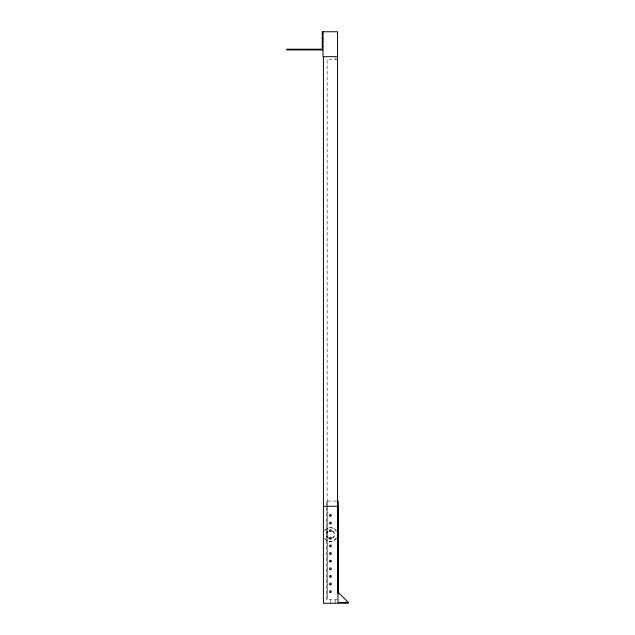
<?xml version="1.0" encoding="UTF-8"?>
<svg xmlns="http://www.w3.org/2000/svg" width="635" height="635" viewBox="0 0 635 635"><rect width="100%" height="100%" fill="white"/><g stroke="black" fill="none" stroke-linecap="round" stroke-linejoin="round"><path stroke-width="0.48" stroke-dasharray="3.17 2.38" d="M337.558 59.46L327.16 59.46L327.16 599.369M336.613 501.071L326.644 501.071L326.644 599.789L337.558 599.789M335.875 57.61L335.875 59.46M335.177 599.789L335.177 603.25M330.406 599.789L330.406 603.25M327.16 501.071L327.16 599.789M332.391 531.011A4.096 4.096 0 0 1 332.391 538.107M329.279 538.512A4.096 4.096 0 0 1 329.279 530.606M336.344 538.02A6.929 6.929 0 0 1 325.445 539.456M325.445 529.661A6.929 6.929 0 0 1 336.344 531.098M332.542 531.011A4.096 4.096 0 0 1 332.542 538.107M328.446 538.107A4.096 4.096 0 0 1 328.446 531.011M336.494 538.02A6.929 6.929 0 0 1 324.501 538.02M324.501 531.098A6.929 6.929 0 0 1 336.494 531.098"/><path stroke-width="0.95" d="M322.278 33.496L323.009 33.496M322.278 38.584L323.009 38.584M322.278 41.458L323.009 41.458M322.278 46.553L323.009 46.553M323.009 49.935L286.639 49.935L286.639 49.205L322.278 49.205L322.278 31.75L337.558 31.75L337.558 592.876M337.558 56.69L323.009 56.69L323.009 31.75M337.558 501.071L338.249 501.071L338.249 593.86M323.421 506.27L337.971 506.27L337.971 602.472L348.361 602.385L348.361 603.25L323.421 603.25L323.421 56.69M337.971 592.082L348.361 602.472M330.057 584.692A0.865 0.865 0 0 0 331.351 583.938A0.865 0.865 0 0 0 330.057 583.192A0.865 0.865 0 0 0 330.057 584.692M330.057 546.592A0.865 0.865 0 0 0 331.351 545.838A0.865 0.865 0 0 0 330.057 545.092A0.865 0.865 0 0 0 330.057 546.592M330.057 554.212A0.865 0.865 0 0 0 331.351 553.458A0.865 0.865 0 0 0 330.057 552.712A0.865 0.865 0 0 0 330.057 554.212M329.875 515.969A0.865 0.865 0 0 0 331.327 515.58A0.865 0.865 0 0 0 330.263 514.525A0.865 0.865 0 0 0 329.875 515.969M330.057 538.972A0.865 0.865 0 0 0 331.351 538.218A0.865 0.865 0 0 0 330.057 537.472A0.865 0.865 0 0 0 330.057 538.972M330.057 531.352A0.865 0.865 0 0 0 331.351 530.598A0.865 0.865 0 0 0 330.057 529.852A0.865 0.865 0 0 0 330.057 531.352M329.875 569.309A0.865 0.865 0 0 0 331.327 568.92A0.865 0.865 0 0 0 330.263 567.865A0.865 0.865 0 0 0 329.875 569.309M329.875 561.689A0.865 0.865 0 0 0 331.327 561.3A0.865 0.865 0 0 0 330.263 560.245A0.865 0.865 0 0 0 329.875 561.689M330.057 577.072A0.865 0.865 0 0 0 331.351 576.318A0.865 0.865 0 0 0 330.057 575.572A0.865 0.865 0 0 0 330.057 577.072M330.057 592.312A0.865 0.865 0 0 0 331.351 591.558A0.865 0.865 0 0 0 330.057 590.812A0.865 0.865 0 0 0 330.057 592.312M330.057 523.732A0.865 0.865 0 0 0 331.351 522.978A0.865 0.865 0 0 0 330.057 522.232A0.865 0.865 0 0 0 330.057 523.732"/></g></svg>
